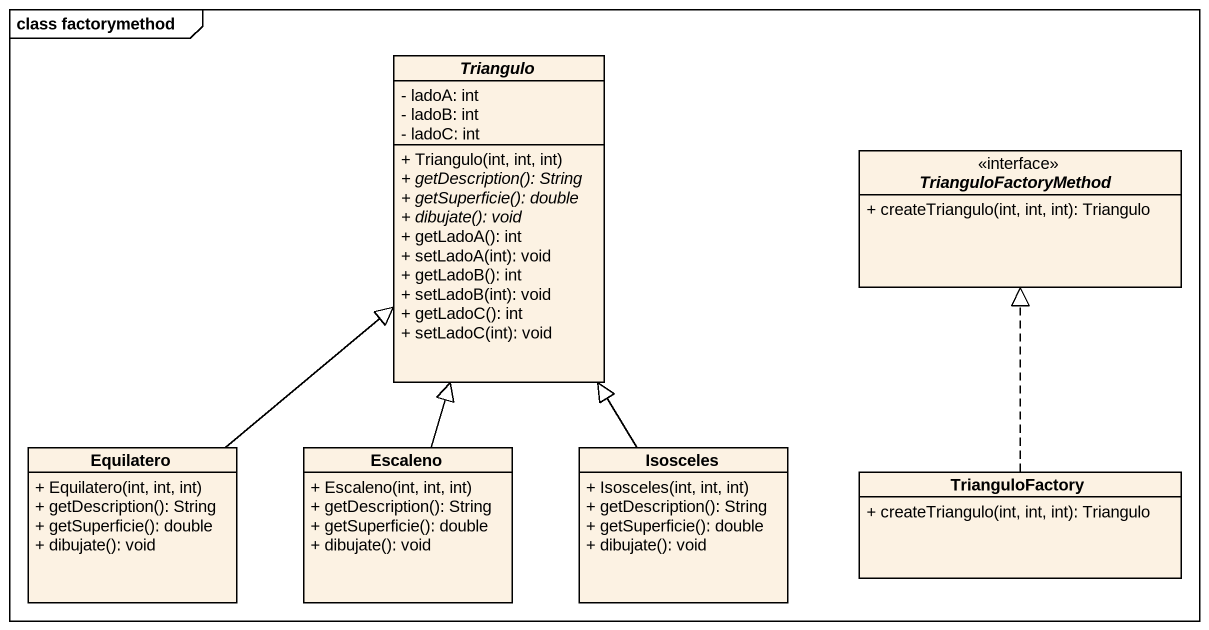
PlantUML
@startuml
mainframe class factorymethod
hide circle
hide empty members
skinparam classAttributeIconSize 0
abstract class Triangulo {
  - ladoA: int
  - ladoB: int
  - ladoC: int
  + Triangulo(int, int, int)
  {abstract} + getDescription(): String
  {abstract} + getSuperficie(): double
  {abstract} + dibujate(): void
  + getLadoA(): int
  + setLadoA(int): void
  + getLadoB(): int
  + setLadoB(int): void
  + getLadoC(): int
  + setLadoC(int): void
}
interface TrianguloFactoryMethod <<interface>> {
  + createTriangulo(int, int, int): Triangulo
}
class Equilatero {
  + Equilatero(int, int, int)
  + getDescription(): String
  + getSuperficie(): double
  + dibujate(): void
}
class Escaleno {
  + Escaleno(int, int, int)
  + getDescription(): String
  + getSuperficie(): double
  + dibujate(): void
}
class Isosceles {
  + Isosceles(int, int, int)
  + getDescription(): String
  + getSuperficie(): double
  + dibujate(): void
}
class TrianguloFactory {
  + createTriangulo(int, int, int): Triangulo
}
Equilatero -up-|> Triangulo
Escaleno -up-|> Triangulo
Isosceles -up-|> Triangulo
TrianguloFactory .up.|> TrianguloFactoryMethod
@enduml
